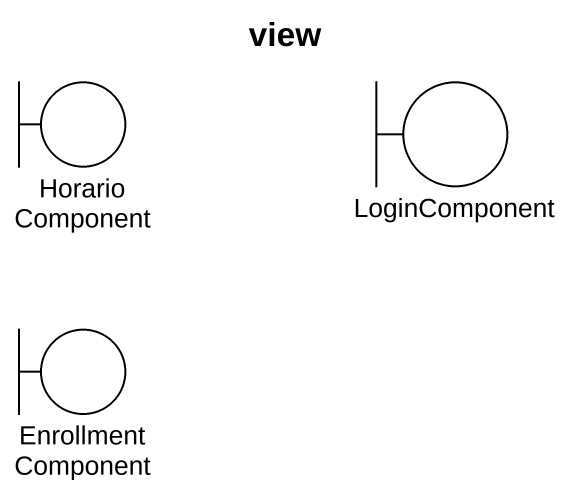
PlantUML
@startuml
title view
boundary HorarioComponent
boundary LoginComponent
boundary EnrollmentComponent
@enduml
